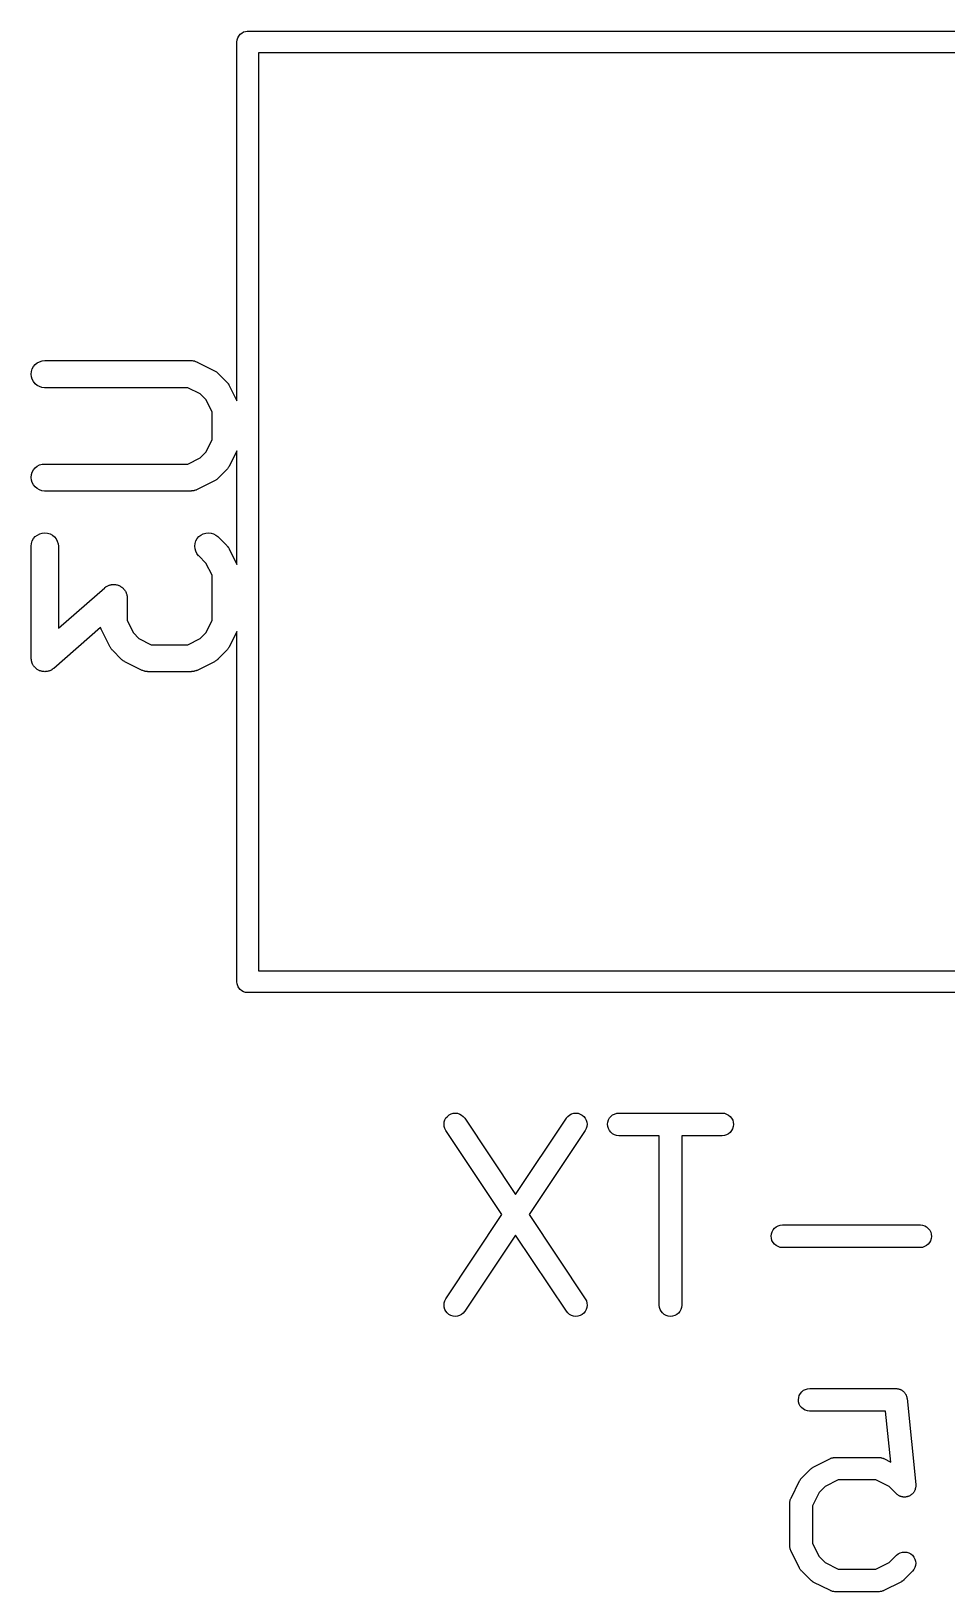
# Model space of a CAD drawing. Extents: x 65.4 to 99.6, y -143.1 to -96.2.
# Drawn here: x 80.02 to 85.09, y -129.17 to -120.53 of the extents above; entities that cross this region are included whole.
import ezdxf

# ---------------------------------------------------------------- set-up
doc = ezdxf.new("R2010")
doc.units = 0
doc.layers.add('BLACK', color=7, linetype='CONTINUOUS')

msp = doc.modelspace()

# ---------------------------------------------------------------- linework, layer by layer
at = {"layer": 'BLACK', "linetype": 'CONTINUOUS'}
for p, q in [((81.1643, -120.567), (81.1699, -120.557)), ((81.1699, -120.557), (81.1774, -120.547)), ((81.1774, -120.547), (81.1865, -120.54)), ((81.1865, -120.54), (81.1969, -120.534)), ((81.1969, -120.534), (81.2082, -120.531)), ((81.2082, -120.531), (81.2171, -120.53)), ((81.2171, -120.53), (81.2171, -120.53)), ((81.2171, -120.53), (81.22, -120.53)), ((81.22, -120.53), (81.2229, -120.53)), ((81.2229, -120.53), (91.4971, -120.53)), ((81.1597, -120.59), (81.1609, -120.578)), ((81.16, -120.593), (81.1597, -120.59)), ((81.16, -122.576), (81.16, -120.593)), ((81.1609, -120.578), (81.1643, -120.567)), ((81.28, -120.65), (81.28, -125.73)), ((91.44, -120.65), (81.28, -120.65)), ((80.0445, -122.375), (80.0559, -122.366)), ((80.0559, -122.366), (80.0688, -122.359)), ((80.0688, -122.359), (80.0828, -122.355)), ((80.0828, -122.355), (80.0974, -122.353)), ((80.0974, -122.353), (80.9069, -122.353)), ((80.9069, -122.353), (80.908, -122.353)), ((80.908, -122.353), (80.9101, -122.353)), ((80.9101, -122.353), (80.9124, -122.353)), ((80.9124, -122.353), (80.9174, -122.354)), ((80.9174, -122.354), (80.9225, -122.355)), ((80.9225, -122.355), (80.9246, -122.355)), ((80.9246, -122.355), (80.9268, -122.356)), ((80.9268, -122.356), (80.9316, -122.358)), ((80.9316, -122.358), (80.9364, -122.359)), ((80.9364, -122.359), (80.9384, -122.36)), ((80.9384, -122.36), (80.9404, -122.361)), ((80.9404, -122.361), (81.0357, -122.409)), ((80.0224, -122.428), (80.0239, -122.413)), ((80.0237, -122.442), (80.0224, -122.428)), ((80.0278, -122.456), (80.0237, -122.442)), ((80.0239, -122.413), (80.0282, -122.399)), ((80.0346, -122.469), (80.0278, -122.456)), ((80.0282, -122.399), (80.0352, -122.386)), ((80.0352, -122.386), (80.0445, -122.375)), ((81.0357, -122.409), (81.0366, -122.409)), ((81.0366, -122.409), (81.0402, -122.411)), ((81.0402, -122.411), (81.0439, -122.413)), ((81.0439, -122.413), (81.0463, -122.415)), ((81.0463, -122.415), (81.0489, -122.417)), ((81.0489, -122.417), (81.0519, -122.42)), ((81.0519, -122.42), (81.0552, -122.423)), ((81.0552, -122.423), (81.1028, -122.47)), ((80.0438, -122.481), (80.0346, -122.469)), ((80.055, -122.49), (80.0438, -122.481)), ((80.0678, -122.497), (80.055, -122.49)), ((80.0818, -122.501), (80.0678, -122.497)), ((80.0963, -122.503), (80.0818, -122.501)), ((80.0974, -122.503), (80.0963, -122.503)), ((80.8892, -122.503), (80.0974, -122.503)), ((80.9577, -122.537), (80.8892, -122.503)), ((80.9881, -122.568), (80.9577, -122.537)), ((81.1028, -122.47), (81.1035, -122.471)), ((81.1035, -122.471), (81.1062, -122.474)), ((81.1062, -122.474), (81.1091, -122.477)), ((81.1091, -122.477), (81.1107, -122.48)), ((81.1107, -122.48), (81.1127, -122.482)), ((81.1127, -122.482), (81.1146, -122.486)), ((81.1146, -122.486), (81.1168, -122.49)), ((81.1168, -122.49), (81.16, -122.576)), ((81.0224, -122.636), (80.9881, -122.568)), ((81.0224, -122.791), (81.0224, -122.636)), ((80.9881, -122.86), (81.0224, -122.791)), ((80.8892, -122.925), (80.9577, -122.89)), ((80.9577, -122.89), (80.9881, -122.86)), ((81.16, -122.852), (81.1168, -122.938)), ((81.16, -123.481), (81.16, -122.852)), ((80.0239, -122.984), (80.0282, -122.97)), ((80.0282, -122.97), (80.0352, -122.958)), ((80.0352, -122.958), (80.0445, -122.946)), ((80.0445, -122.946), (80.0559, -122.937)), ((80.0559, -122.937), (80.0688, -122.93)), ((80.0688, -122.93), (80.0828, -122.926)), ((80.0828, -122.926), (80.0974, -122.925)), ((80.0974, -122.925), (80.8892, -122.925)), ((81.1028, -122.957), (81.0552, -123.005)), ((81.1055, -122.954), (81.1028, -122.957)), ((81.1084, -122.951), (81.1055, -122.954)), ((81.1101, -122.948), (81.1084, -122.951)), ((81.1121, -122.946), (81.1101, -122.948)), ((81.1141, -122.942), (81.1121, -122.946)), ((81.1164, -122.939), (81.1141, -122.942)), ((81.1168, -122.938), (81.1164, -122.939)), ((80.0224, -122.999), (80.0239, -122.984)), ((80.0237, -123.014), (80.0224, -122.999)), ((80.0278, -123.028), (80.0237, -123.014)), ((80.0346, -123.041), (80.0278, -123.028)), ((80.0438, -123.052), (80.0346, -123.041)), ((80.055, -123.061), (80.0438, -123.052)), ((80.0678, -123.068), (80.055, -123.061)), ((81.0357, -123.019), (80.9404, -123.067)), ((81.0393, -123.017), (81.0357, -123.019)), ((81.043, -123.015), (81.0393, -123.017)), ((81.0454, -123.013), (81.043, -123.015)), ((81.0481, -123.011), (81.0454, -123.013)), ((81.0511, -123.008), (81.0481, -123.011)), ((81.0544, -123.006), (81.0511, -123.008)), ((81.0552, -123.005), (81.0544, -123.006)), ((80.0818, -123.073), (80.0678, -123.068)), ((80.0963, -123.075), (80.0818, -123.073)), ((80.0974, -123.075), (80.0963, -123.075)), ((80.9069, -123.075), (80.0974, -123.075)), ((80.9091, -123.074), (80.9069, -123.075)), ((80.9113, -123.074), (80.9091, -123.074)), ((80.9164, -123.074), (80.9113, -123.074)), ((80.9215, -123.073), (80.9164, -123.074)), ((80.9236, -123.072), (80.9215, -123.073)), ((80.9258, -123.072), (80.9236, -123.072)), ((80.9306, -123.07), (80.9258, -123.072)), ((80.9355, -123.069), (80.9306, -123.07)), ((80.9374, -123.068), (80.9355, -123.069)), ((80.9395, -123.067), (80.9374, -123.068)), ((80.9404, -123.067), (80.9395, -123.067)), ((80.0449, -123.327), (80.0563, -123.318)), ((80.0563, -123.318), (80.0693, -123.311)), ((80.0693, -123.311), (80.0833, -123.307)), ((80.0833, -123.307), (80.0979, -123.305)), ((80.0979, -123.305), (80.1125, -123.307)), ((80.1125, -123.307), (80.1264, -123.311)), ((80.1264, -123.311), (80.1393, -123.318)), ((80.1393, -123.318), (80.1506, -123.328)), ((80.9495, -123.327), (80.9609, -123.318)), ((80.9609, -123.318), (80.9738, -123.311)), ((80.9738, -123.311), (80.9878, -123.307)), ((80.9878, -123.307), (81.0024, -123.305)), ((81.0024, -123.305), (81.017, -123.307)), ((81.017, -123.307), (81.031, -123.311)), ((81.031, -123.311), (81.0439, -123.318)), ((81.0439, -123.318), (81.0552, -123.327)), ((80.0224, -123.379), (80.024, -123.365)), ((80.0224, -123.38), (80.0224, -123.379)), ((80.0224, -124), (80.0224, -123.38)), ((80.024, -123.365), (80.0284, -123.351)), ((80.0284, -123.351), (80.0355, -123.338)), ((80.0355, -123.338), (80.0449, -123.327)), ((80.1506, -123.328), (80.1598, -123.339)), ((80.1598, -123.339), (80.1667, -123.352)), ((80.1667, -123.352), (80.171, -123.366)), ((80.171, -123.366), (80.1724, -123.38)), ((80.1724, -123.38), (80.1724, -123.834)), ((80.9271, -123.38), (80.9287, -123.365)), ((80.9284, -123.394), (80.9271, -123.38)), ((80.9325, -123.408), (80.9284, -123.394)), ((80.9287, -123.365), (80.9331, -123.351)), ((80.9392, -123.421), (80.9325, -123.408)), ((80.9331, -123.351), (80.9401, -123.338)), ((80.9401, -123.338), (80.9495, -123.327)), ((81.0552, -123.327), (81.1028, -123.375)), ((81.1028, -123.375), (81.1035, -123.376)), ((81.1035, -123.376), (81.1062, -123.379)), ((81.1062, -123.379), (81.1091, -123.382)), ((81.1091, -123.382), (81.1107, -123.385)), ((81.1107, -123.385), (81.1127, -123.387)), ((81.1127, -123.387), (81.1146, -123.391)), ((81.1146, -123.391), (81.1168, -123.395)), ((81.1168, -123.395), (81.16, -123.481)), ((80.9484, -123.433), (80.9392, -123.421)), ((80.9491, -123.434), (80.9484, -123.433)), ((80.9881, -123.473), (80.9491, -123.434)), ((81.0224, -123.541), (80.9881, -123.473)), ((81.0224, -123.791), (81.0224, -123.541)), ((80.1724, -123.834), (80.4289, -123.61)), ((80.4289, -123.61), (80.4297, -123.609)), ((80.4297, -123.609), (80.4336, -123.606)), ((80.4336, -123.606), (80.4373, -123.603)), ((80.4373, -123.603), (80.4396, -123.602)), ((80.4396, -123.602), (80.4418, -123.601)), ((80.4418, -123.601), (80.4461, -123.599)), ((80.4461, -123.599), (80.4502, -123.597)), ((80.4502, -123.597), (80.4528, -123.596)), ((80.4528, -123.596), (80.4552, -123.595)), ((80.4552, -123.595), (80.4598, -123.594)), ((80.4598, -123.594), (80.4643, -123.593)), ((80.4643, -123.593), (80.4669, -123.592)), ((80.4669, -123.592), (80.4695, -123.592)), ((80.4695, -123.592), (80.4742, -123.592)), ((80.4742, -123.592), (80.4789, -123.591)), ((80.4789, -123.591), (80.4815, -123.591)), ((80.4815, -123.591), (80.4841, -123.591)), ((80.4841, -123.591), (80.4887, -123.592)), ((80.4887, -123.592), (80.4934, -123.593)), ((80.4934, -123.593), (80.4959, -123.593)), ((80.4959, -123.593), (80.4985, -123.594)), ((80.4985, -123.594), (80.5029, -123.596)), ((80.5029, -123.596), (80.5074, -123.597)), ((80.5074, -123.597), (80.5097, -123.598)), ((80.5097, -123.598), (80.5122, -123.599)), ((80.5122, -123.599), (80.5161, -123.602)), ((80.5161, -123.602), (80.5203, -123.604)), ((80.5203, -123.604), (80.5223, -123.606)), ((80.5223, -123.606), (80.5245, -123.607)), ((80.5245, -123.607), (80.5279, -123.61)), ((80.5279, -123.61), (80.5316, -123.613)), ((80.5316, -123.613), (80.5332, -123.615)), ((80.5332, -123.615), (80.5351, -123.617)), ((80.5351, -123.617), (80.5378, -123.621)), ((80.5378, -123.621), (80.5408, -123.625)), ((80.5408, -123.625), (80.542, -123.627)), ((80.542, -123.627), (80.5436, -123.629)), ((80.5436, -123.629), (80.5455, -123.633)), ((80.5455, -123.633), (80.5477, -123.638)), ((80.5477, -123.638), (80.5484, -123.64)), ((80.5484, -123.64), (80.5495, -123.643)), ((80.5495, -123.643), (80.5505, -123.647)), ((80.5505, -123.647), (80.5519, -123.652)), ((80.5519, -123.652), (80.5522, -123.654)), ((80.5522, -123.654), (80.5527, -123.657)), ((80.5527, -123.657), (80.5529, -123.662)), ((80.5529, -123.662), (80.5533, -123.666)), ((80.5533, -123.666), (80.5533, -123.791)), ((80.4061, -123.829), (80.1468, -124.056)), ((80.4075, -123.833), (80.4061, -123.829)), ((80.409, -123.838), (80.4075, -123.833)), ((80.41, -123.84), (80.409, -123.838)), ((80.4108, -123.842), (80.41, -123.84)), ((80.5533, -123.791), (80.5876, -123.86)), ((80.9881, -123.86), (81.0224, -123.791)), ((80.4113, -123.843), (80.4108, -123.842)), ((80.4589, -123.938), (80.4113, -123.843)), ((80.5876, -123.86), (80.618, -123.89)), ((80.618, -123.89), (80.6865, -123.925)), ((80.6865, -123.925), (80.8892, -123.925)), ((80.8892, -123.925), (80.9577, -123.89)), ((80.9577, -123.89), (80.9881, -123.86)), ((81.16, -123.852), (81.1168, -123.938)), ((81.16, -125.787), (81.16, -123.852)), ((80.0228, -124.004), (80.0224, -124)), ((80.023, -124.009), (80.0228, -124.004)), ((80.0236, -124.011), (80.023, -124.009)), ((80.0238, -124.014), (80.0236, -124.011)), ((80.4611, -123.941), (80.4589, -123.938)), ((80.4631, -123.945), (80.4611, -123.941)), ((80.465, -123.948), (80.4631, -123.945)), ((80.4667, -123.95), (80.465, -123.948)), ((80.4696, -123.953), (80.4667, -123.95)), ((80.4722, -123.957), (80.4696, -123.953)), ((80.4729, -123.957), (80.4722, -123.957)), ((80.5205, -124.005), (80.4729, -123.957)), ((80.5238, -124.008), (80.5205, -124.005)), ((80.5268, -124.011), (80.5238, -124.008)), ((80.5294, -124.012), (80.5268, -124.011)), ((80.5318, -124.014), (80.5294, -124.012)), ((81.0481, -124.011), (81.0454, -124.013)), ((81.0511, -124.008), (81.0481, -124.011)), ((81.0544, -124.006), (81.0511, -124.008)), ((81.0552, -124.005), (81.0544, -124.006)), ((81.1028, -123.957), (81.0552, -124.005)), ((81.1055, -123.954), (81.1028, -123.957)), ((81.1084, -123.951), (81.1055, -123.954)), ((81.1101, -123.948), (81.1084, -123.951)), ((81.1121, -123.946), (81.1101, -123.948)), ((81.1141, -123.942), (81.1121, -123.946)), ((81.1164, -123.939), (81.1141, -123.942)), ((81.1168, -123.938), (81.1164, -123.939)), ((80.0252, -124.019), (80.0238, -124.014)), ((80.0262, -124.023), (80.0252, -124.019)), ((80.0273, -124.026), (80.0262, -124.023)), ((80.028, -124.028), (80.0273, -124.026)), ((80.0302, -124.032), (80.028, -124.028)), ((80.0322, -124.037), (80.0302, -124.032)), ((80.0337, -124.039), (80.0322, -124.037)), ((80.0349, -124.041), (80.0337, -124.039)), ((80.0379, -124.045), (80.0349, -124.041)), ((80.0406, -124.049), (80.0379, -124.045)), ((80.0425, -124.05), (80.0406, -124.049)), ((80.0442, -124.052), (80.0425, -124.05)), ((80.0478, -124.055), (80.0442, -124.052)), ((80.0512, -124.059), (80.0478, -124.055)), ((80.0534, -124.06), (80.0512, -124.059)), ((80.0554, -124.062), (80.0534, -124.06)), ((80.0596, -124.064), (80.0554, -124.062)), ((80.0635, -124.066), (80.0596, -124.064)), ((80.066, -124.067), (80.0635, -124.066)), ((80.0683, -124.069), (80.066, -124.067)), ((80.0728, -124.07), (80.0683, -124.069)), ((80.0772, -124.072), (80.0728, -124.07)), ((80.0798, -124.072), (80.0772, -124.072)), ((80.0823, -124.073), (80.0798, -124.072)), ((80.087, -124.073), (80.0823, -124.073)), ((80.0916, -124.074), (80.087, -124.073)), ((80.0942, -124.074), (80.0916, -124.074)), ((80.0969, -124.075), (80.0942, -124.074)), ((80.1015, -124.074), (80.0969, -124.075)), ((80.1062, -124.074), (80.1015, -124.074)), ((80.1088, -124.073), (80.1062, -124.074)), ((80.1114, -124.073), (80.1088, -124.073)), ((80.1159, -124.072), (80.1114, -124.073)), ((80.1205, -124.071), (80.1159, -124.072)), ((80.1229, -124.07), (80.1205, -124.071)), ((80.1255, -124.069), (80.1229, -124.07)), ((80.1296, -124.067), (80.1255, -124.069)), ((80.134, -124.065), (80.1296, -124.067)), ((80.1361, -124.063), (80.134, -124.065)), ((80.1384, -124.062), (80.1361, -124.063)), ((80.1421, -124.059), (80.1384, -124.062)), ((80.146, -124.057), (80.1421, -124.059)), ((80.1468, -124.056), (80.146, -124.057)), ((80.5356, -124.016), (80.5318, -124.014)), ((80.5391, -124.019), (80.5356, -124.016)), ((80.54, -124.019), (80.5391, -124.019)), ((80.6353, -124.067), (80.54, -124.019)), ((80.6373, -124.067), (80.6353, -124.067)), ((80.6393, -124.068), (80.6373, -124.067)), ((80.6441, -124.07), (80.6393, -124.068)), ((80.6489, -124.072), (80.6441, -124.07)), ((80.6511, -124.072), (80.6489, -124.072)), ((80.6532, -124.073), (80.6511, -124.072)), ((80.6583, -124.073), (80.6532, -124.073)), ((80.6634, -124.074), (80.6583, -124.073)), ((80.6656, -124.074), (80.6634, -124.074)), ((80.6678, -124.075), (80.6656, -124.074)), ((80.6688, -124.075), (80.6678, -124.075)), ((80.9069, -124.075), (80.6688, -124.075)), ((80.9091, -124.074), (80.9069, -124.075)), ((80.9113, -124.074), (80.9091, -124.074)), ((80.9164, -124.074), (80.9113, -124.074)), ((80.9215, -124.073), (80.9164, -124.074)), ((80.9236, -124.072), (80.9215, -124.073)), ((80.9258, -124.072), (80.9236, -124.072)), ((80.9306, -124.07), (80.9258, -124.072)), ((80.9355, -124.069), (80.9306, -124.07)), ((80.9374, -124.068), (80.9355, -124.069)), ((80.9395, -124.067), (80.9374, -124.068)), ((80.9404, -124.067), (80.9395, -124.067)), ((81.0357, -124.019), (80.9404, -124.067)), ((81.0393, -124.017), (81.0357, -124.019)), ((81.043, -124.015), (81.0393, -124.017)), ((81.0454, -124.013), (81.043, -124.015)), ((81.28, -125.73), (88.84, -125.73)), ((81.1597, -125.79), (81.16, -125.787)), ((81.1609, -125.802), (81.1597, -125.79)), ((81.1643, -125.813), (81.1609, -125.802)), ((81.1669, -125.818), (81.1643, -125.813)), ((81.1699, -125.823), (81.1669, -125.818)), ((81.1774, -125.833), (81.1699, -125.823)), ((81.1865, -125.84), (81.1774, -125.833)), ((81.1969, -125.846), (81.1865, -125.84)), ((81.2082, -125.849), (81.1969, -125.846)), ((81.22, -125.85), (81.2082, -125.849)), ((81.2229, -125.85), (81.22, -125.85)), ((88.8971, -125.85), (81.2229, -125.85)), ((82.3561, -126.518), (82.3683, -126.517)), ((82.3683, -126.517), (82.3804, -126.518)), ((83.023, -126.518), (83.0352, -126.517)), ((83.0352, -126.517), (83.0473, -126.518)), ((83.2606, -126.518), (83.2727, -126.517)), ((83.2727, -126.517), (83.8441, -126.517)), ((83.8441, -126.517), (83.845, -126.517)), ((83.845, -126.517), (83.8571, -126.518)), ((82.3055, -126.579), (82.3068, -126.566)), ((82.3065, -126.591), (82.3055, -126.579)), ((82.3099, -126.602), (82.3065, -126.591)), ((82.3068, -126.566), (82.3105, -126.555)), ((82.3155, -126.613), (82.3099, -126.602)), ((82.3105, -126.555), (82.3163, -126.544)), ((82.3163, -126.544), (82.3242, -126.535)), ((82.3242, -126.535), (82.3336, -126.527)), ((82.3336, -126.527), (82.3444, -126.521)), ((82.3444, -126.521), (82.3561, -126.518)), ((82.3804, -126.518), (82.3921, -126.522)), ((82.3921, -126.522), (82.4028, -126.528)), ((82.4028, -126.528), (82.4122, -126.535)), ((82.4122, -126.535), (82.42, -126.545)), ((82.42, -126.545), (82.7013, -126.967)), ((82.7013, -126.967), (82.9826, -126.545)), ((82.9826, -126.545), (82.9831, -126.544)), ((82.9831, -126.544), (82.991, -126.535)), ((82.991, -126.535), (83.0005, -126.527)), ((83.0005, -126.527), (83.0113, -126.521)), ((83.0113, -126.521), (83.023, -126.518)), ((83.0473, -126.518), (83.0589, -126.522)), ((83.0589, -126.522), (83.0696, -126.528)), ((83.0696, -126.528), (83.079, -126.535)), ((83.079, -126.535), (83.0867, -126.545)), ((83.0924, -126.603), (83.0866, -126.614)), ((83.0867, -126.545), (83.0924, -126.556)), ((83.0924, -126.556), (83.0959, -126.567)), ((83.0959, -126.592), (83.0924, -126.603)), ((83.0959, -126.567), (83.0971, -126.579)), ((83.0971, -126.579), (83.0959, -126.592)), ((83.2102, -126.579), (83.2115, -126.567)), ((83.2113, -126.591), (83.2102, -126.579)), ((83.2148, -126.603), (83.2113, -126.591)), ((83.2115, -126.567), (83.2151, -126.555)), ((83.2204, -126.614), (83.2148, -126.603)), ((83.2151, -126.555), (83.2209, -126.544)), ((83.2209, -126.544), (83.2287, -126.535)), ((83.2287, -126.535), (83.2381, -126.527)), ((83.2381, -126.527), (83.2489, -126.522)), ((83.2489, -126.522), (83.2606, -126.518)), ((83.8571, -126.518), (83.8688, -126.522)), ((83.8688, -126.522), (83.8795, -126.528)), ((83.8795, -126.528), (83.8888, -126.536)), ((83.8888, -126.536), (83.8964, -126.545)), ((83.8964, -126.545), (83.9021, -126.556)), ((83.9054, -126.592), (83.9018, -126.604)), ((83.9021, -126.556), (83.9055, -126.568)), ((83.9066, -126.58), (83.9054, -126.592)), ((83.9055, -126.568), (83.9066, -126.58)), ((82.3159, -126.614), (82.3155, -126.613)), ((82.6262, -127.079), (82.3159, -126.614)), ((83.0866, -126.614), (82.7764, -127.079)), ((83.2281, -126.623), (83.2204, -126.614)), ((83.2374, -126.631), (83.2281, -126.623)), ((83.2481, -126.637), (83.2374, -126.631)), ((83.2597, -126.641), (83.2481, -126.637)), ((83.2718, -126.642), (83.2597, -126.641)), ((83.2727, -126.642), (83.2718, -126.642)), ((83.4959, -126.642), (83.2727, -126.642)), ((83.4959, -127.579), (83.4959, -126.642)), ((83.8441, -126.642), (83.6209, -126.642)), ((83.6209, -126.642), (83.6209, -127.579)), ((83.8563, -126.641), (83.8441, -126.642)), ((83.868, -126.637), (83.8563, -126.641)), ((83.8787, -126.631), (83.868, -126.637)), ((83.8882, -126.624), (83.8787, -126.631)), ((83.896, -126.614), (83.8882, -126.624)), ((83.9018, -126.604), (83.896, -126.614)), ((82.3159, -127.545), (82.6262, -127.079)), ((82.7764, -127.079), (83.0866, -127.545)), ((82.7013, -127.192), (82.42, -127.614)), ((82.9826, -127.614), (82.7013, -127.192)), ((84.115, -127.198), (84.1163, -127.186)), ((84.1161, -127.21), (84.115, -127.198)), ((84.1163, -127.186), (84.1199, -127.174)), ((84.1199, -127.174), (84.1257, -127.163)), ((84.1257, -127.163), (84.1334, -127.154)), ((84.1334, -127.154), (84.1429, -127.146)), ((84.1429, -127.146), (84.1537, -127.141)), ((84.1537, -127.141), (84.1653, -127.137)), ((84.1653, -127.137), (84.1775, -127.136)), ((84.1775, -127.136), (84.9394, -127.136)), ((84.9394, -127.136), (84.9403, -127.136)), ((84.9403, -127.136), (84.9524, -127.137)), ((84.9524, -127.137), (84.964, -127.141)), ((84.964, -127.141), (84.9747, -127.147)), ((84.9747, -127.147), (84.984, -127.155)), ((84.984, -127.155), (84.9917, -127.164)), ((84.9917, -127.164), (84.9973, -127.175)), ((84.9973, -127.175), (85.0008, -127.187)), ((85.0019, -127.199), (85.0006, -127.211)), ((85.0008, -127.187), (85.0019, -127.199)), ((84.1195, -127.222), (84.1161, -127.21)), ((84.1252, -127.233), (84.1195, -127.222)), ((84.1328, -127.242), (84.1252, -127.233)), ((84.1422, -127.25), (84.1328, -127.242)), ((84.1529, -127.256), (84.1422, -127.25)), ((84.1645, -127.26), (84.1529, -127.256)), ((84.1766, -127.261), (84.1645, -127.26)), ((84.1775, -127.261), (84.1766, -127.261)), ((84.9394, -127.261), (84.1775, -127.261)), ((84.9515, -127.26), (84.9394, -127.261)), ((84.9632, -127.256), (84.9515, -127.26)), ((84.974, -127.25), (84.9632, -127.256)), ((84.9834, -127.243), (84.974, -127.25)), ((84.9912, -127.233), (84.9834, -127.243)), ((84.997, -127.223), (84.9912, -127.233)), ((85.0006, -127.211), (84.997, -127.223)), ((82.3102, -127.555), (82.3159, -127.545)), ((83.0866, -127.545), (83.0871, -127.545)), ((83.0871, -127.545), (83.0927, -127.556)), ((82.3055, -127.579), (82.3067, -127.567)), ((82.3066, -127.591), (82.3055, -127.579)), ((82.3101, -127.603), (82.3066, -127.591)), ((82.3067, -127.567), (82.3102, -127.555)), ((82.3158, -127.614), (82.3101, -127.603)), ((82.3235, -127.623), (82.3158, -127.614)), ((82.3329, -127.631), (82.3235, -127.623)), ((82.3436, -127.637), (82.3329, -127.631)), ((82.3553, -127.641), (82.3436, -127.637)), ((82.3913, -127.637), (82.3796, -127.641)), ((82.4021, -127.632), (82.3913, -127.637)), ((82.4116, -127.624), (82.4021, -127.632)), ((82.4195, -127.615), (82.4116, -127.624)), ((82.42, -127.614), (82.4195, -127.615)), ((82.9903, -127.623), (82.9826, -127.614)), ((82.9998, -127.631), (82.9903, -127.623)), ((83.0105, -127.637), (82.9998, -127.631)), ((83.0221, -127.641), (83.0105, -127.637)), ((83.0581, -127.637), (83.0464, -127.641)), ((83.0689, -127.632), (83.0581, -127.637)), ((83.0784, -127.624), (83.0689, -127.632)), ((83.0862, -127.615), (83.0784, -127.624)), ((83.0921, -127.604), (83.0862, -127.615)), ((83.0958, -127.592), (83.0921, -127.604)), ((83.0927, -127.556), (83.0961, -127.568)), ((83.0971, -127.58), (83.0958, -127.592)), ((83.0961, -127.568), (83.0971, -127.58)), ((83.4971, -127.592), (83.4959, -127.579)), ((83.5006, -127.603), (83.4971, -127.592)), ((83.5064, -127.614), (83.5006, -127.603)), ((83.5141, -127.623), (83.5064, -127.614)), ((83.5235, -127.631), (83.5141, -127.623)), ((83.5342, -127.637), (83.5235, -127.631)), ((83.5459, -127.641), (83.5342, -127.637)), ((83.5818, -127.637), (83.5701, -127.641)), ((83.5927, -127.632), (83.5818, -127.637)), ((83.6022, -127.624), (83.5927, -127.632)), ((83.61, -127.615), (83.6022, -127.624)), ((83.6159, -127.604), (83.61, -127.615)), ((83.6196, -127.592), (83.6159, -127.604)), ((83.6209, -127.58), (83.6196, -127.592)), ((83.6209, -127.579), (83.6209, -127.58)), ((82.3674, -127.642), (82.3553, -127.641)), ((82.3796, -127.641), (82.3674, -127.642)), ((83.0343, -127.642), (83.0221, -127.641)), ((83.0464, -127.641), (83.0343, -127.642)), ((83.558, -127.642), (83.5459, -127.641)), ((83.5701, -127.641), (83.558, -127.642)), ((84.2707, -128.079), (84.2765, -128.068)), ((84.2765, -128.068), (84.2842, -128.059)), ((84.2842, -128.059), (84.2937, -128.051)), ((84.2937, -128.051), (84.3045, -128.046)), ((84.3045, -128.046), (84.3161, -128.042)), ((84.3161, -128.042), (84.3283, -128.041)), ((84.3283, -128.041), (84.8045, -128.041)), ((84.8045, -128.041), (84.8053, -128.041)), ((84.8053, -128.041), (84.8081, -128.041)), ((84.8081, -128.041), (84.8109, -128.041)), ((84.8109, -128.041), (84.8142, -128.042)), ((84.8142, -128.042), (84.8175, -128.042)), ((84.8175, -128.042), (84.8201, -128.043)), ((84.8201, -128.043), (84.8228, -128.044)), ((84.8228, -128.044), (84.8259, -128.045)), ((84.8259, -128.045), (84.8291, -128.046)), ((84.8291, -128.046), (84.8315, -128.047)), ((84.8315, -128.047), (84.8341, -128.048)), ((84.8341, -128.048), (84.8369, -128.05)), ((84.8369, -128.05), (84.8398, -128.052)), ((84.8398, -128.052), (84.8419, -128.054)), ((84.8419, -128.054), (84.8442, -128.055)), ((84.8442, -128.055), (84.8466, -128.058)), ((84.8466, -128.058), (84.8491, -128.06)), ((84.8491, -128.06), (84.8509, -128.062)), ((84.8509, -128.062), (84.8528, -128.064)), ((84.8528, -128.064), (84.8547, -128.067)), ((84.8547, -128.067), (84.8568, -128.069)), ((84.8568, -128.069), (84.8581, -128.072)), ((84.2658, -128.103), (84.2671, -128.091)), ((84.2669, -128.115), (84.2658, -128.103)), ((84.2703, -128.127), (84.2669, -128.115)), ((84.2671, -128.091), (84.2707, -128.079)), ((84.276, -128.138), (84.2703, -128.127)), ((84.2836, -128.147), (84.276, -128.138)), ((84.293, -128.155), (84.2836, -128.147)), ((84.3037, -128.161), (84.293, -128.155)), ((84.8581, -128.072), (84.8596, -128.074)), ((84.8596, -128.074), (84.8609, -128.077)), ((84.8609, -128.077), (84.8624, -128.08)), ((84.8624, -128.08), (84.8632, -128.083)), ((84.8632, -128.083), (84.8643, -128.085)), ((84.8643, -128.085), (84.8649, -128.088)), ((84.8649, -128.088), (84.8659, -128.092)), ((84.8659, -128.092), (84.8661, -128.094)), ((84.8661, -128.094), (84.8667, -128.097)), ((84.8667, -128.097), (84.9143, -128.573)), ((84.3153, -128.165), (84.3037, -128.161)), ((84.3274, -128.166), (84.3153, -128.165)), ((84.3283, -128.166), (84.3274, -128.166)), ((84.7479, -128.166), (84.3283, -128.166)), ((84.7761, -128.448), (84.7479, -128.166)), ((84.2841, -128.535), (84.3317, -128.488)), ((84.3317, -128.488), (84.3323, -128.487)), ((84.3323, -128.487), (84.3351, -128.485)), ((84.3351, -128.485), (84.3376, -128.483)), ((84.3376, -128.483), (84.3398, -128.481)), ((84.3398, -128.481), (84.3419, -128.48)), ((84.3419, -128.48), (84.345, -128.478)), ((84.345, -128.478), (84.348, -128.476)), ((84.348, -128.476), (84.4432, -128.428)), ((84.4432, -128.428), (84.444, -128.428)), ((84.444, -128.428), (84.4457, -128.427)), ((84.4457, -128.427), (84.4473, -128.427)), ((84.4473, -128.427), (84.4514, -128.425)), ((84.4514, -128.425), (84.4554, -128.424)), ((84.4554, -128.424), (84.4572, -128.424)), ((84.4572, -128.424), (84.459, -128.423)), ((84.459, -128.423), (84.4633, -128.423)), ((84.4633, -128.423), (84.4675, -128.422)), ((84.4675, -128.422), (84.4693, -128.422)), ((84.4693, -128.422), (84.4711, -128.422)), ((84.4711, -128.422), (84.7092, -128.422)), ((84.7092, -128.422), (84.7101, -128.422)), ((84.7101, -128.422), (84.7119, -128.422)), ((84.7119, -128.422), (84.7138, -128.422)), ((84.7138, -128.422), (84.718, -128.423)), ((84.718, -128.423), (84.7222, -128.423)), ((84.7222, -128.423), (84.724, -128.424)), ((84.724, -128.424), (84.7258, -128.424)), ((84.7258, -128.424), (84.7298, -128.426)), ((84.7298, -128.426), (84.7339, -128.427)), ((84.7339, -128.427), (84.7355, -128.428)), ((84.7355, -128.428), (84.7372, -128.428)), ((84.7372, -128.428), (84.7761, -128.448)), ((84.2248, -128.647), (84.2724, -128.552)), ((84.2724, -128.552), (84.2728, -128.551)), ((84.2728, -128.551), (84.2747, -128.548)), ((84.2747, -128.548), (84.2763, -128.545)), ((84.2763, -128.545), (84.278, -128.543)), ((84.278, -128.543), (84.2794, -128.541)), ((84.2794, -128.541), (84.2819, -128.538)), ((84.2819, -128.538), (84.2841, -128.535)), ((84.4129, -128.583), (84.3797, -128.617)), ((84.4859, -128.547), (84.4129, -128.583)), ((84.6945, -128.547), (84.4859, -128.547)), ((84.7675, -128.583), (84.6945, -128.547)), ((84.8079, -128.624), (84.7675, -128.583)), ((84.9136, -128.589), (84.9133, -128.592)), ((84.9142, -128.586), (84.9136, -128.589)), ((84.9143, -128.583), (84.9142, -128.586)), ((84.9143, -128.573), (84.9144, -128.574)), ((84.9144, -128.574), (84.9143, -128.577)), ((84.9143, -128.577), (84.9146, -128.58)), ((84.9146, -128.58), (84.9143, -128.583)), ((84.2182, -128.674), (84.2184, -128.672)), ((84.2182, -128.675), (84.2182, -128.674)), ((84.2182, -128.913), (84.2182, -128.675)), ((84.2183, -128.67), (84.2191, -128.666)), ((84.2184, -128.672), (84.2183, -128.67)), ((84.2191, -128.666), (84.2195, -128.662)), ((84.2195, -128.662), (84.2201, -128.66)), ((84.2201, -128.66), (84.2204, -128.658)), ((84.2204, -128.658), (84.2219, -128.654)), ((84.2219, -128.654), (84.2232, -128.65)), ((84.2232, -128.65), (84.2241, -128.649)), ((84.2241, -128.649), (84.2248, -128.647)), ((84.3797, -128.617), (84.3432, -128.69)), ((84.8102, -128.626), (84.8079, -128.624)), ((84.8123, -128.628), (84.8102, -128.626)), ((84.8149, -128.63), (84.8123, -128.628)), ((84.8173, -128.632), (84.8149, -128.63)), ((84.82, -128.633), (84.8173, -128.632)), ((84.8225, -128.635), (84.82, -128.633)), ((84.8253, -128.636), (84.8225, -128.635)), ((84.8281, -128.637), (84.8253, -128.636)), ((84.831, -128.638), (84.8281, -128.637)), ((84.8337, -128.639), (84.831, -128.638)), ((84.8368, -128.64), (84.8337, -128.639)), ((84.8397, -128.641), (84.8368, -128.64)), ((84.8427, -128.641), (84.8397, -128.641)), ((84.8457, -128.642), (84.8427, -128.641)), ((84.8488, -128.642), (84.8457, -128.642)), ((84.8519, -128.642), (84.8488, -128.642)), ((84.8549, -128.642), (84.8519, -128.642)), ((84.8579, -128.642), (84.8549, -128.642)), ((84.8609, -128.641), (84.8579, -128.642)), ((84.864, -128.641), (84.8609, -128.641)), ((84.8669, -128.64), (84.864, -128.641)), ((84.8699, -128.639), (84.8669, -128.64)), ((84.8727, -128.638), (84.8699, -128.639)), ((84.8757, -128.637), (84.8727, -128.638)), ((84.8784, -128.636), (84.8757, -128.637)), ((84.8812, -128.635), (84.8784, -128.636)), ((84.8838, -128.633), (84.8812, -128.635)), ((84.8865, -128.632), (84.8838, -128.633)), ((84.8888, -128.63), (84.8865, -128.632)), ((84.8914, -128.628), (84.8888, -128.63)), ((84.8936, -128.626), (84.8914, -128.628)), ((84.896, -128.624), (84.8936, -128.626)), ((84.8979, -128.622), (84.896, -128.624)), ((84.9, -128.62), (84.8979, -128.622)), ((84.9018, -128.617), (84.9, -128.62)), ((84.9038, -128.615), (84.9018, -128.617)), ((84.9052, -128.612), (84.9038, -128.615)), ((84.9069, -128.61), (84.9052, -128.612)), ((84.9081, -128.607), (84.9069, -128.61)), ((84.9096, -128.604), (84.9081, -128.607)), ((84.9105, -128.601), (84.9096, -128.604)), ((84.9117, -128.598), (84.9105, -128.601)), ((84.9123, -128.595), (84.9117, -128.598)), ((84.9133, -128.592), (84.9123, -128.595)), ((84.3432, -128.69), (84.3432, -128.898)), ((84.2183, -128.915), (84.2182, -128.913)), ((84.2183, -128.917), (84.2183, -128.915)), ((84.2189, -128.921), (84.2183, -128.917)), ((84.2194, -128.925), (84.2189, -128.921)), ((84.2199, -128.927), (84.2194, -128.925)), ((84.2202, -128.929), (84.2199, -128.927)), ((84.2216, -128.933), (84.2202, -128.929)), ((84.2229, -128.937), (84.2216, -128.933)), ((84.3432, -128.898), (84.3797, -128.971)), ((84.2237, -128.938), (84.2229, -128.937)), ((84.2244, -128.94), (84.2237, -128.938)), ((84.2248, -128.941), (84.2244, -128.94)), ((84.2724, -129.036), (84.2248, -128.941)), ((84.3797, -128.971), (84.4129, -129.004)), ((84.4129, -129.004), (84.4859, -129.041)), ((84.6945, -129.041), (84.7675, -129.004)), ((84.7675, -129.004), (84.8079, -128.964)), ((84.8079, -128.964), (84.8085, -128.963)), ((84.8085, -128.963), (84.8181, -128.956)), ((84.8181, -128.956), (84.8289, -128.95)), ((84.8289, -128.95), (84.8406, -128.947)), ((84.8406, -128.947), (84.8527, -128.946)), ((84.8527, -128.946), (84.8649, -128.947)), ((84.8649, -128.947), (84.8765, -128.951)), ((84.8765, -128.951), (84.8872, -128.956)), ((84.8872, -128.956), (84.8966, -128.964)), ((84.8966, -128.964), (84.9043, -128.974)), ((84.9043, -128.974), (84.91, -128.985)), ((84.9134, -129.02), (84.9098, -129.032)), ((84.91, -128.985), (84.9134, -128.996)), ((84.9134, -128.996), (84.9146, -129.008)), ((84.9146, -129.008), (84.9134, -129.02)), ((84.2743, -129.039), (84.2724, -129.036)), ((84.2759, -129.042), (84.2743, -129.039)), ((84.2775, -129.044), (84.2759, -129.042)), ((84.2789, -129.046), (84.2775, -129.044)), ((84.2813, -129.049), (84.2789, -129.046)), ((84.2835, -129.052), (84.2813, -129.049)), ((84.2841, -129.052), (84.2835, -129.052)), ((84.3317, -129.1), (84.2841, -129.052)), ((84.3344, -129.102), (84.3317, -129.1)), ((84.3369, -129.105), (84.3344, -129.102)), ((84.3391, -129.106), (84.3369, -129.105)), ((84.3411, -129.108), (84.3391, -129.106)), ((84.3442, -129.109), (84.3411, -129.108)), ((84.4859, -129.041), (84.6945, -129.041)), ((84.8385, -129.108), (84.8354, -129.11)), ((84.8405, -129.107), (84.8385, -129.108)), ((84.8428, -129.105), (84.8405, -129.107)), ((84.8453, -129.103), (84.8428, -129.105)), ((84.848, -129.101), (84.8453, -129.103)), ((84.8487, -129.1), (84.848, -129.101)), ((84.8963, -129.052), (84.8487, -129.1)), ((84.904, -129.043), (84.8963, -129.052)), ((84.9098, -129.032), (84.904, -129.043)), ((84.3472, -129.111), (84.3442, -129.109)), ((84.348, -129.112), (84.3472, -129.111)), ((84.4432, -129.159), (84.348, -129.112)), ((84.4449, -129.16), (84.4432, -129.159)), ((84.4465, -129.161), (84.4449, -129.16)), ((84.4506, -129.162), (84.4465, -129.161)), ((84.4546, -129.164), (84.4506, -129.162)), ((84.4564, -129.164), (84.4546, -129.164)), ((84.4581, -129.165), (84.4564, -129.164)), ((84.4624, -129.165), (84.4581, -129.165)), ((84.4666, -129.166), (84.4624, -129.165)), ((84.4684, -129.166), (84.4666, -129.166)), ((84.4703, -129.166), (84.4684, -129.166)), ((84.4711, -129.166), (84.4703, -129.166)), ((84.7092, -129.166), (84.4711, -129.166)), ((84.7111, -129.166), (84.7092, -129.166)), ((84.7129, -129.166), (84.7111, -129.166)), ((84.7171, -129.165), (84.7129, -129.166)), ((84.7214, -129.165), (84.7171, -129.165)), ((84.7231, -129.164), (84.7214, -129.165)), ((84.725, -129.164), (84.7231, -129.164)), ((84.729, -129.162), (84.725, -129.164)), ((84.7331, -129.161), (84.729, -129.162)), ((84.7347, -129.16), (84.7331, -129.161)), ((84.7364, -129.16), (84.7347, -129.16)), ((84.7372, -129.159), (84.7364, -129.16)), ((84.8324, -129.112), (84.7372, -129.159)), ((84.8354, -129.11), (84.8324, -129.112))]:
    msp.add_line(p, q, dxfattribs=at)

doc.saveas('drawing.dxf')
